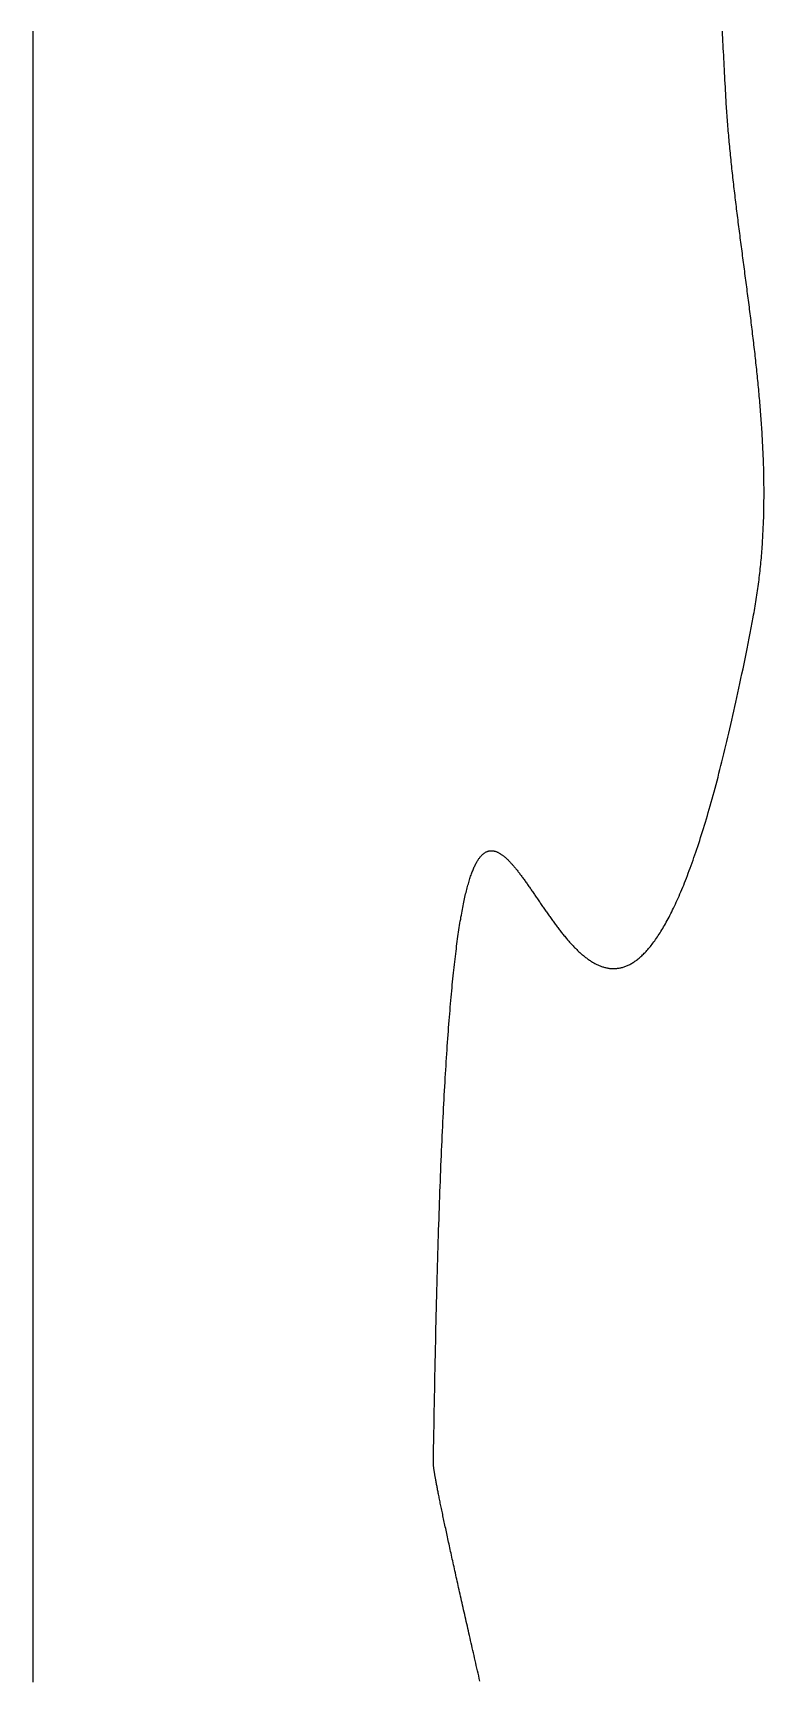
# Model space of a CAD drawing. Header units: metres. Extents: x -49 to 49, y -148 to 148.
# Drawn here: x -49.4 to -33.02, y 0 to 36.93 of the extents above; entities that cross this region are included whole.
import ezdxf

# ---------------------------------------------------------------- set-up
doc = ezdxf.new("R2010")
doc.units = ezdxf.units.M

msp = doc.modelspace()

# ---------------------------------------------------------------- linework, layer by layer
for points in [[(-49.402, 36.977), (-49.402, 36.927), (-49.402, 36.877), (-49.402, 36.827), (-49.402, 36.777), (-49.402, 36.727), (-49.402, 36.677), (-49.402, 36.627), (-49.402, 36.577), (-49.402, 36.527), (-49.402, 36.477), (-49.402, 36.427), (-49.402, 36.377), (-49.402, 36.327), (-49.402, 36.277), (-49.402, 36.227), (-49.402, 36.177), (-49.402, 36.127), (-49.402, 36.077), (-49.402, 36.027), (-49.402, 35.977), (-49.402, 35.927), (-49.402, 35.877), (-49.402, 35.827), (-49.402, 35.777), (-49.402, 35.727), (-49.402, 35.677), (-49.402, 35.627), (-49.402, 35.577), (-49.402, 35.527), (-49.402, 35.477), (-49.402, 35.427), (-49.402, 35.377), (-49.402, 35.327), (-49.402, 35.277), (-49.402, 35.227), (-49.402, 35.177), (-49.402, 35.127), (-49.402, 35.077), (-49.402, 35.027), (-49.402, 34.977), (-49.402, 34.927), (-49.402, 34.877), (-49.402, 34.827), (-49.402, 34.777), (-49.402, 34.727), (-49.402, 34.677), (-49.402, 34.627), (-49.402, 34.577), (-49.402, 34.527), (-49.402, 34.477), (-49.402, 34.427), (-49.402, 34.377), (-49.402, 34.327), (-49.402, 34.277), (-49.402, 34.227), (-49.402, 34.177), (-49.402, 34.127), (-49.402, 34.077), (-49.402, 34.027), (-49.402, 33.977), (-49.402, 33.927), (-49.402, 33.877), (-49.402, 33.827), (-49.402, 33.777), (-49.402, 33.727), (-49.402, 33.677), (-49.402, 33.627), (-49.402, 33.577), (-49.402, 33.527), (-49.402, 33.477), (-49.402, 33.427), (-49.402, 33.377), (-49.402, 33.327), (-49.402, 33.277), (-49.402, 33.227), (-49.402, 33.177), (-49.402, 33.127), (-49.402, 33.077), (-49.402, 33.027), (-49.402, 32.977), (-49.402, 32.927), (-49.402, 32.877), (-49.402, 32.827), (-49.402, 32.777), (-49.402, 32.727), (-49.402, 32.677), (-49.402, 32.627), (-49.402, 32.577), (-49.402, 32.527), (-49.402, 32.477), (-49.402, 32.427), (-49.402, 32.377), (-49.402, 32.327), (-49.402, 32.277), (-49.402, 32.227), (-49.402, 32.177), (-49.402, 32.127), (-49.402, 32.077), (-49.402, 32.027), (-49.402, 31.977), (-49.402, 31.927), (-49.402, 31.877), (-49.402, 31.827), (-49.402, 31.777), (-49.402, 31.727), (-49.402, 31.677), (-49.402, 31.627), (-49.402, 31.577), (-49.402, 31.527), (-49.402, 31.477), (-49.402, 31.427), (-49.402, 31.377), (-49.402, 31.327), (-49.402, 31.277), (-49.402, 31.227), (-49.402, 31.177), (-49.402, 31.127), (-49.402, 31.077), (-49.402, 31.027), (-49.402, 30.977), (-49.402, 30.927), (-49.402, 30.877), (-49.402, 30.827), (-49.402, 30.777), (-49.402, 30.727), (-49.402, 30.677), (-49.402, 30.627), (-49.402, 30.577), (-49.402, 30.527), (-49.402, 30.477), (-49.402, 30.427), (-49.402, 30.377), (-49.402, 30.327), (-49.402, 30.277), (-49.402, 30.227), (-49.402, 30.177), (-49.402, 30.127), (-49.402, 30.077), (-49.402, 30.027), (-49.402, 29.977), (-49.402, 29.927), (-49.402, 29.877), (-49.402, 29.827), (-49.402, 29.777), (-49.402, 29.727), (-49.402, 29.677), (-49.402, 29.627), (-49.402, 29.577), (-49.402, 29.527), (-49.402, 29.477), (-49.402, 29.427), (-49.402, 29.377), (-49.402, 29.327), (-49.402, 29.277), (-49.402, 29.227), (-49.402, 29.177), (-49.402, 29.127), (-49.402, 29.077), (-49.402, 29.027), (-49.402, 28.977), (-49.402, 28.927), (-49.402, 28.877), (-49.402, 28.827), (-49.402, 28.777), (-49.402, 28.727), (-49.402, 28.677), (-49.402, 28.627), (-49.402, 28.577), (-49.402, 28.527), (-49.402, 28.477), (-49.402, 28.427), (-49.402, 28.377), (-49.402, 28.327), (-49.402, 28.277), (-49.402, 28.227), (-49.402, 28.177), (-49.402, 28.127), (-49.402, 28.077), (-49.402, 28.027), (-49.402, 27.977), (-49.402, 27.927), (-49.402, 27.877), (-49.402, 27.827), (-49.402, 27.777), (-49.402, 27.727), (-49.402, 27.677), (-49.402, 27.627), (-49.402, 27.577), (-49.402, 27.527), (-49.402, 27.477), (-49.402, 27.427), (-49.402, 27.377), (-49.402, 27.327), (-49.402, 27.277), (-49.402, 27.227), (-49.402, 27.177), (-49.402, 27.127), (-49.402, 27.077), (-49.402, 27.027), (-49.402, 26.977), (-49.402, 26.927), (-49.402, 26.877), (-49.402, 26.827), (-49.402, 26.777), (-49.402, 26.727), (-49.402, 26.677), (-49.402, 26.626), (-49.402, 26.576), (-49.402, 26.526), (-49.402, 26.476), (-49.402, 26.426), (-49.402, 26.376), (-49.402, 26.326), (-49.402, 26.276), (-49.402, 26.226), (-49.402, 26.176), (-49.402, 26.126), (-49.402, 26.076), (-49.402, 26.026), (-49.402, 25.976), (-49.402, 25.926), (-49.402, 25.876), (-49.402, 25.826), (-49.402, 25.776), (-49.402, 25.726), (-49.402, 25.676), (-49.402, 25.626), (-49.402, 25.576), (-49.402, 25.526), (-49.402, 25.476), (-49.402, 25.426), (-49.402, 25.376), (-49.402, 25.326), (-49.402, 25.276), (-49.402, 25.226), (-49.402, 25.176), (-49.402, 25.126), (-49.402, 25.076), (-49.402, 25.026), (-49.402, 24.976), (-49.402, 24.926), (-49.402, 24.876), (-49.402, 24.826), (-49.402, 24.776), (-49.402, 24.726), (-49.402, 24.676), (-49.402, 24.626), (-49.402, 24.576), (-49.402, 24.526), (-49.402, 24.476), (-49.402, 24.426), (-49.402, 24.376), (-49.402, 24.326), (-49.402, 24.276), (-49.402, 24.226), (-49.402, 24.176), (-49.402, 24.126), (-49.402, 24.076), (-49.402, 24.026), (-49.402, 23.976), (-49.402, 23.926), (-49.402, 23.876), (-49.402, 23.826), (-49.402, 23.776), (-49.402, 23.726), (-49.402, 23.676), (-49.402, 23.626), (-49.402, 23.576), (-49.402, 23.526), (-49.402, 23.476), (-49.402, 23.426), (-49.402, 23.376), (-49.402, 23.326), (-49.402, 23.276), (-49.402, 23.226), (-49.402, 23.176), (-49.402, 23.126), (-49.402, 23.076), (-49.402, 23.026), (-49.402, 22.976), (-49.402, 22.926), (-49.402, 22.876), (-49.402, 22.826), (-49.402, 22.776), (-49.402, 22.726), (-49.402, 22.676), (-49.402, 22.626), (-49.402, 22.576), (-49.402, 22.526), (-49.402, 22.476), (-49.402, 22.426), (-49.402, 22.376), (-49.402, 22.326), (-49.402, 22.276), (-49.402, 22.226), (-49.402, 22.176), (-49.402, 22.126), (-49.402, 22.076), (-49.402, 22.026), (-49.402, 21.976), (-49.402, 21.926), (-49.402, 21.876), (-49.402, 21.826), (-49.402, 21.776), (-49.402, 21.726), (-49.402, 21.676), (-49.402, 21.626), (-49.402, 21.576), (-49.402, 21.526), (-49.402, 21.476), (-49.402, 21.426), (-49.402, 21.376), (-49.402, 21.326), (-49.402, 21.276), (-49.402, 21.226), (-49.402, 21.176), (-49.402, 21.126), (-49.402, 21.076), (-49.402, 21.026), (-49.402, 20.976), (-49.402, 20.926), (-49.402, 20.876), (-49.402, 20.826), (-49.402, 20.776), (-49.402, 20.726), (-49.402, 20.676), (-49.402, 20.626), (-49.402, 20.576), (-49.402, 20.526), (-49.402, 20.476), (-49.402, 20.426), (-49.402, 20.376), (-49.402, 20.326), (-49.402, 20.276), (-49.402, 20.226), (-49.402, 20.176), (-49.402, 20.126), (-49.402, 20.076), (-49.402, 20.026), (-49.402, 19.976), (-49.402, 19.926), (-49.402, 19.876), (-49.402, 19.826), (-49.402, 19.776), (-49.402, 19.726), (-49.402, 19.676), (-49.402, 19.626), (-49.402, 19.576), (-49.402, 19.526), (-49.402, 19.476), (-49.402, 19.426), (-49.402, 19.376), (-49.402, 19.326), (-49.402, 19.276), (-49.402, 19.226), (-49.402, 19.176), (-49.402, 19.126), (-49.402, 19.076), (-49.402, 19.026), (-49.402, 18.976), (-49.402, 18.926), (-49.402, 18.876), (-49.402, 18.826), (-49.402, 18.776), (-49.402, 18.726), (-49.402, 18.676), (-49.402, 18.626), (-49.402, 18.576), (-49.402, 18.526), (-49.402, 18.476), (-49.402, 18.426), (-49.402, 18.376), (-49.402, 18.326), (-49.402, 18.276), (-49.402, 18.226), (-49.402, 18.176), (-49.402, 18.126), (-49.402, 18.076), (-49.402, 18.026), (-49.402, 17.976), (-49.402, 17.926), (-49.402, 17.876), (-49.402, 17.826), (-49.402, 17.776), (-49.402, 17.726), (-49.402, 17.676), (-49.402, 17.626), (-49.402, 17.576), (-49.402, 17.526), (-49.402, 17.476), (-49.402, 17.426), (-49.402, 17.376), (-49.402, 17.326), (-49.402, 17.276), (-49.402, 17.226), (-49.402, 17.176), (-49.402, 17.126), (-49.402, 17.076), (-49.402, 17.026), (-49.402, 16.976), (-49.402, 16.926), (-49.402, 16.876), (-49.402, 16.826), (-49.402, 16.776), (-49.402, 16.726), (-49.402, 16.676), (-49.402, 16.626), (-49.402, 16.576), (-49.402, 16.526), (-49.402, 16.476), (-49.402, 16.426), (-49.402, 16.376), (-49.402, 16.326), (-49.402, 16.276), (-49.402, 16.226), (-49.402, 16.176), (-49.402, 16.126), (-49.402, 16.076), (-49.402, 16.026), (-49.402, 15.976), (-49.402, 15.926), (-49.402, 15.876), (-49.402, 15.826), (-49.402, 15.776), (-49.402, 15.726), (-49.402, 15.676), (-49.402, 15.626), (-49.402, 15.576), (-49.402, 15.526), (-49.402, 15.476), (-49.402, 15.426), (-49.402, 15.376), (-49.402, 15.326), (-49.402, 15.276), (-49.402, 15.226), (-49.402, 15.176), (-49.402, 15.126), (-49.402, 15.076), (-49.402, 15.026), (-49.402, 14.976), (-49.402, 14.926), (-49.402, 14.876), (-49.402, 14.826), (-49.402, 14.776), (-49.402, 14.726), (-49.402, 14.676), (-49.402, 14.626), (-49.402, 14.576), (-49.402, 14.526), (-49.402, 14.476), (-49.402, 14.426), (-49.402, 14.376), (-49.402, 14.326), (-49.402, 14.276), (-49.402, 14.226), (-49.402, 14.176), (-49.402, 14.126), (-49.402, 14.076), (-49.402, 14.026), (-49.402, 13.976), (-49.402, 13.926), (-49.402, 13.876), (-49.402, 13.826), (-49.402, 13.776), (-49.402, 13.726), (-49.402, 13.676), (-49.402, 13.626), (-49.402, 13.576), (-49.402, 13.526), (-49.402, 13.476), (-49.402, 13.426), (-49.402, 13.376), (-49.402, 13.326), (-49.402, 13.276), (-49.402, 13.226), (-49.402, 13.176), (-49.402, 13.126), (-49.402, 13.076), (-49.402, 13.026), (-49.402, 12.976), (-49.402, 12.926), (-49.402, 12.876), (-49.402, 12.826), (-49.402, 12.776), (-49.402, 12.726), (-49.402, 12.676), (-49.402, 12.626), (-49.402, 12.576), (-49.402, 12.526), (-49.402, 12.476), (-49.402, 12.426), (-49.402, 12.376), (-49.402, 12.326), (-49.402, 12.276), (-49.402, 12.226), (-49.402, 12.176), (-49.402, 12.126), (-49.402, 12.076), (-49.402, 12.026), (-49.402, 11.976), (-49.402, 11.926), (-49.402, 11.876), (-49.402, 11.826), (-49.402, 11.776), (-49.402, 11.726), (-49.402, 11.676), (-49.402, 11.626), (-49.402, 11.576), (-49.402, 11.526), (-49.402, 11.476), (-49.402, 11.426), (-49.402, 11.376), (-49.402, 11.326), (-49.402, 11.276), (-49.402, 11.226), (-49.402, 11.176), (-49.402, 11.126), (-49.402, 11.076), (-49.402, 11.026), (-49.402, 10.976), (-49.402, 10.926), (-49.402, 10.876), (-49.402, 10.826), (-49.402, 10.776), (-49.402, 10.726), (-49.402, 10.676), (-49.402, 10.626), (-49.402, 10.576), (-49.402, 10.526), (-49.402, 10.476), (-49.402, 10.426), (-49.402, 10.376), (-49.402, 10.326), (-49.402, 10.276), (-49.402, 10.226), (-49.402, 10.176), (-49.402, 10.126), (-49.402, 10.076), (-49.402, 10.026), (-49.402, 9.976), (-49.402, 9.926), (-49.402, 9.876), (-49.402, 9.826), (-49.402, 9.776), (-49.402, 9.726), (-49.402, 9.676), (-49.402, 9.626), (-49.402, 9.576), (-49.402, 9.526), (-49.402, 9.476), (-49.402, 9.426), (-49.402, 9.376), (-49.402, 9.326), (-49.402, 9.276), (-49.402, 9.226), (-49.402, 9.176), (-49.402, 9.126), (-49.402, 9.076), (-49.402, 9.026), (-49.402, 8.976), (-49.402, 8.926), (-49.402, 8.875), (-49.402, 8.825), (-49.402, 8.775), (-49.402, 8.725), (-49.402, 8.675), (-49.402, 8.625), (-49.402, 8.575), (-49.402, 8.525), (-49.402, 8.475), (-49.402, 8.425), (-49.402, 8.375), (-49.402, 8.325), (-49.402, 8.275), (-49.402, 8.225), (-49.402, 8.175), (-49.402, 8.125), (-49.402, 8.075), (-49.402, 8.025), (-49.402, 7.975), (-49.402, 7.925), (-49.402, 7.875), (-49.402, 7.825), (-49.402, 7.775), (-49.402, 7.725), (-49.402, 7.675), (-49.402, 7.625), (-49.402, 7.575), (-49.402, 7.525), (-49.402, 7.475), (-49.402, 7.425), (-49.402, 7.375), (-49.402, 7.325), (-49.402, 7.275), (-49.402, 7.225), (-49.402, 7.175), (-49.402, 7.125), (-49.402, 7.075), (-49.402, 7.025), (-49.402, 6.975), (-49.402, 6.925), (-49.402, 6.875), (-49.402, 6.825), (-49.402, 6.775), (-49.402, 6.725), (-49.402, 6.675), (-49.402, 6.625), (-49.402, 6.575), (-49.402, 6.525), (-49.402, 6.475), (-49.402, 6.425), (-49.402, 6.375), (-49.402, 6.325), (-49.402, 6.275), (-49.402, 6.225), (-49.402, 6.175), (-49.402, 6.125), (-49.402, 6.075), (-49.402, 6.025), (-49.402, 5.975), (-49.402, 5.925), (-49.402, 5.875), (-49.402, 5.825), (-49.402, 5.775), (-49.402, 5.725), (-49.402, 5.675), (-49.402, 5.625), (-49.402, 5.575), (-49.402, 5.525), (-49.402, 5.475), (-49.402, 5.425), (-49.402, 5.375), (-49.402, 5.325), (-49.402, 5.275), (-49.402, 5.225), (-49.402, 5.175), (-49.402, 5.125), (-49.402, 5.075), (-49.402, 5.025), (-49.402, 4.975), (-49.402, 4.925), (-49.402, 4.875), (-49.402, 4.825), (-49.402, 4.775), (-49.402, 4.725), (-49.402, 4.675), (-49.402, 4.625), (-49.402, 4.575), (-49.402, 4.525), (-49.402, 4.475), (-49.402, 4.425), (-49.402, 4.375), (-49.402, 4.325), (-49.402, 4.275), (-49.402, 4.225), (-49.402, 4.175), (-49.402, 4.125), (-49.402, 4.075), (-49.402, 4.025), (-49.402, 3.975), (-49.402, 3.925), (-49.402, 3.875), (-49.402, 3.825), (-49.402, 3.775), (-49.402, 3.725), (-49.402, 3.675), (-49.402, 3.625), (-49.402, 3.575), (-49.402, 3.525), (-49.402, 3.475), (-49.402, 3.425), (-49.402, 3.375), (-49.402, 3.325), (-49.402, 3.275), (-49.402, 3.225), (-49.402, 3.175), (-49.402, 3.125), (-49.402, 3.075), (-49.402, 3.025), (-49.402, 2.975), (-49.402, 2.925), (-49.402, 2.875), (-49.402, 2.825), (-49.402, 2.775), (-49.402, 2.725), (-49.402, 2.675), (-49.402, 2.625), (-49.402, 2.575), (-49.402, 2.525), (-49.402, 2.475), (-49.402, 2.425), (-49.402, 2.375), (-49.402, 2.325), (-49.402, 2.275), (-49.402, 2.225), (-49.402, 2.175), (-49.402, 2.125), (-49.402, 2.075), (-49.402, 2.025), (-49.402, 1.975), (-49.402, 1.925), (-49.402, 1.875), (-49.402, 1.825), (-49.402, 1.775), (-49.402, 1.725), (-49.402, 1.675), (-49.402, 1.625), (-49.402, 1.575), (-49.402, 1.525), (-49.402, 1.475), (-49.402, 1.425), (-49.402, 1.375), (-49.402, 1.325), (-49.402, 1.275), (-49.402, 1.225), (-49.402, 1.175), (-49.402, 1.125), (-49.402, 1.075), (-49.402, 1.025), (-49.402, 0.975), (-49.402, 0.925), (-49.402, 0.875), (-49.402, 0.825), (-49.402, 0.775), (-49.402, 0.725), (-49.402, 0.675), (-49.402, 0.625), (-49.402, 0.575), (-49.402, 0.525), (-49.402, 0.475), (-49.402, 0.425), (-49.402, 0.375), (-49.402, 0.325), (-49.402, 0.275), (-49.402, 0.225), (-49.402, 0.175), (-49.402, 0.125), (-49.402, 0.075), (-49.402, 0.025), (-49.402, -0.025)], [(-33.884, 35.637), (-33.888, 35.718), (-33.893, 35.799), (-33.897, 35.88), (-33.901, 35.96), (-33.905, 36.04), (-33.91, 36.12), (-33.914, 36.199), (-33.918, 36.278), (-33.922, 36.356), (-33.926, 36.435), (-33.931, 36.512), (-33.935, 36.59), (-33.939, 36.667), (-33.943, 36.744), (-33.947, 36.82), (-33.952, 36.896), (-33.956, 36.972)], [(-33.264, 23.845), (-33.255, 23.894), (-33.246, 23.943), (-33.237, 23.992), (-33.228, 24.041), (-33.22, 24.09), (-33.212, 24.139), (-33.204, 24.188), (-33.196, 24.237), (-33.188, 24.286), (-33.181, 24.335), (-33.174, 24.384), (-33.167, 24.433), (-33.16, 24.482), (-33.153, 24.531), (-33.147, 24.58), (-33.14, 24.63), (-33.134, 24.679), (-33.128, 24.728), (-33.122, 24.777), (-33.117, 24.826), (-33.111, 24.875), (-33.106, 24.925), (-33.101, 24.974), (-33.096, 25.023), (-33.091, 25.072), (-33.087, 25.122), (-33.082, 25.171), (-33.078, 25.22), (-33.074, 25.27), (-33.07, 25.319), (-33.066, 25.368), (-33.063, 25.418), (-33.059, 25.467), (-33.056, 25.516), (-33.053, 25.566), (-33.05, 25.615), (-33.047, 25.664), (-33.045, 25.714), (-33.042, 25.763), (-33.04, 25.813), (-33.038, 25.862), (-33.036, 25.911), (-33.034, 25.961), (-33.032, 26.01), (-33.03, 26.06), (-33.029, 26.109), (-33.028, 26.159), (-33.026, 26.208), (-33.025, 26.258), (-33.024, 26.307), (-33.024, 26.357), (-33.023, 26.406), (-33.023, 26.456), (-33.022, 26.506), (-33.022, 26.555), (-33.022, 26.605), (-33.022, 26.654), (-33.022, 26.704), (-33.022, 26.753), (-33.023, 26.803), (-33.023, 26.853), (-33.024, 26.902), (-33.025, 26.952), (-33.026, 27.002), (-33.027, 27.051), (-33.028, 27.101), (-33.029, 27.151), (-33.03, 27.2), (-33.032, 27.25), (-33.034, 27.3), (-33.035, 27.349), (-33.037, 27.399), (-33.039, 27.449), (-33.041, 27.498), (-33.043, 27.548), (-33.045, 27.598), (-33.048, 27.648), (-33.05, 27.697), (-33.053, 27.747), (-33.056, 27.797), (-33.058, 27.847), (-33.061, 27.896), (-33.064, 27.946), (-33.067, 27.996), (-33.07, 28.046), (-33.074, 28.096), (-33.077, 28.145), (-33.08, 28.195), (-33.084, 28.245), (-33.087, 28.295), (-33.091, 28.345), (-33.095, 28.394), (-33.099, 28.444), (-33.103, 28.494), (-33.107, 28.544), (-33.111, 28.594), (-33.115, 28.644), (-33.119, 28.694), (-33.124, 28.743), (-33.128, 28.793), (-33.132, 28.843), (-33.137, 28.893), (-33.142, 28.943), (-33.146, 28.993), (-33.151, 29.043), (-33.156, 29.093), (-33.161, 29.143), (-33.166, 29.192), (-33.171, 29.242), (-33.176, 29.292), (-33.181, 29.342), (-33.186, 29.392), (-33.192, 29.442), (-33.197, 29.492), (-33.202, 29.542), (-33.208, 29.592), (-33.213, 29.642), (-33.219, 29.692), (-33.224, 29.742), (-33.23, 29.792), (-33.236, 29.842), (-33.241, 29.892), (-33.247, 29.942), (-33.253, 29.992), (-33.259, 30.042), (-33.265, 30.092), (-33.271, 30.142), (-33.277, 30.192), (-33.283, 30.242), (-33.289, 30.292), (-33.295, 30.341), (-33.301, 30.391), (-33.307, 30.441), (-33.313, 30.491), (-33.32, 30.541), (-33.326, 30.591), (-33.332, 30.641), (-33.338, 30.691), (-33.345, 30.741), (-33.351, 30.792), (-33.358, 30.842), (-33.364, 30.892), (-33.37, 30.942), (-33.377, 30.992), (-33.383, 31.042), (-33.39, 31.092), (-33.396, 31.142), (-33.403, 31.192), (-33.409, 31.242), (-33.416, 31.292), (-33.422, 31.342), (-33.429, 31.392), (-33.436, 31.442), (-33.442, 31.492), (-33.449, 31.542), (-33.455, 31.592), (-33.462, 31.642), (-33.468, 31.692), (-33.475, 31.742), (-33.482, 31.792), (-33.488, 31.842), (-33.495, 31.892), (-33.501, 31.942), (-33.508, 31.992), (-33.514, 32.042), (-33.521, 32.092), (-33.528, 32.142), (-33.534, 32.192), (-33.541, 32.242), (-33.547, 32.292), (-33.554, 32.342), (-33.56, 32.392), (-33.566, 32.442), (-33.573, 32.492), (-33.579, 32.542), (-33.586, 32.592), (-33.592, 32.642), (-33.598, 32.692), (-33.605, 32.742), (-33.611, 32.792), (-33.617, 32.842), (-33.623, 32.892), (-33.63, 32.942), (-33.636, 32.992), (-33.642, 33.042), (-33.648, 33.092), (-33.654, 33.142), (-33.66, 33.192), (-33.666, 33.242), (-33.672, 33.292), (-33.678, 33.342), (-33.684, 33.392), (-33.69, 33.442), (-33.695, 33.492), (-33.701, 33.542), (-33.707, 33.592), (-33.713, 33.642), (-33.718, 33.692), (-33.724, 33.742), (-33.729, 33.792), (-33.735, 33.842), (-33.74, 33.892), (-33.745, 33.942), (-33.751, 33.992), (-33.756, 34.041), (-33.761, 34.091), (-33.766, 34.141), (-33.771, 34.191), (-33.776, 34.241), (-33.781, 34.291), (-33.786, 34.341), (-33.79, 34.391), (-33.795, 34.441), (-33.8, 34.491), (-33.804, 34.541), (-33.809, 34.59), (-33.813, 34.64), (-33.818, 34.69), (-33.822, 34.74), (-33.826, 34.79), (-33.83, 34.84), (-33.834, 34.89), (-33.838, 34.939), (-33.842, 34.989), (-33.846, 35.039), (-33.849, 35.089), (-33.853, 35.139), (-33.857, 35.189), (-33.86, 35.238), (-33.863, 35.288), (-33.867, 35.338), (-33.87, 35.388), (-33.873, 35.438), (-33.876, 35.487), (-33.879, 35.537), (-33.881, 35.587), (-33.884, 35.637)], [(-40.429, 4.878), (-40.426, 5.049), (-40.424, 5.219), (-40.421, 5.387), (-40.418, 5.554), (-40.416, 5.72), (-40.413, 5.885), (-40.41, 6.048), (-40.407, 6.21), (-40.404, 6.371), (-40.401, 6.53), (-40.398, 6.688), (-40.395, 6.845), (-40.392, 7), (-40.389, 7.154), (-40.386, 7.307), (-40.383, 7.459), (-40.379, 7.609), (-40.376, 7.758), (-40.373, 7.906), (-40.369, 8.052), (-40.366, 8.198), (-40.362, 8.342), (-40.359, 8.484), (-40.355, 8.626), (-40.351, 8.766), (-40.348, 8.905), (-40.344, 9.043), (-40.34, 9.18), (-40.336, 9.315), (-40.333, 9.449), (-40.329, 9.582), (-40.325, 9.714), (-40.321, 9.845), (-40.317, 9.974), (-40.313, 10.102), (-40.308, 10.23), (-40.304, 10.355), (-40.3, 10.48), (-40.296, 10.604), (-40.291, 10.726), (-40.287, 10.847), (-40.283, 10.967), (-40.278, 11.086), (-40.274, 11.204), (-40.269, 11.321), (-40.265, 11.436), (-40.26, 11.55), (-40.255, 11.664), (-40.251, 11.776), (-40.246, 11.887), (-40.241, 11.997), (-40.236, 12.105), (-40.231, 12.213), (-40.226, 12.32), (-40.221, 12.425), (-40.216, 12.53), (-40.211, 12.633), (-40.206, 12.735), (-40.201, 12.836), (-40.196, 12.936), (-40.19, 13.035), (-40.185, 13.133), (-40.18, 13.23), (-40.174, 13.326), (-40.169, 13.421), (-40.164, 13.515), (-40.158, 13.608), (-40.152, 13.699), (-40.147, 13.79), (-40.141, 13.88), (-40.136, 13.968), (-40.13, 14.056), (-40.124, 14.143), (-40.118, 14.228), (-40.112, 14.313), (-40.106, 14.396), (-40.1, 14.479), (-40.095, 14.561), (-40.088, 14.641), (-40.082, 14.721), (-40.076, 14.8), (-40.07, 14.878), (-40.064, 14.954), (-40.058, 15.03), (-40.051, 15.105), (-40.045, 15.179), (-40.039, 15.252), (-40.032, 15.324), (-40.026, 15.395), (-40.019, 15.466), (-40.013, 15.535), (-40.006, 15.603), (-39.999, 15.671), (-39.993, 15.737), (-39.986, 15.803), (-39.979, 15.868), (-39.972, 15.932), (-39.966, 15.994), (-39.959, 16.057), (-39.952, 16.118), (-39.945, 16.178), (-39.938, 16.238), (-39.931, 16.296), (-39.923, 16.354), (-39.916, 16.411), (-39.909, 16.467), (-39.902, 16.522), (-39.895, 16.576), (-39.887, 16.63), (-39.88, 16.682), (-39.872, 16.734), (-39.865, 16.785), (-39.857, 16.835), (-39.85, 16.885), (-39.842, 16.933), (-39.835, 16.981), (-39.827, 17.028), (-39.819, 17.074), (-39.812, 17.119), (-39.804, 17.164), (-39.796, 17.208), (-39.788, 17.251), (-39.78, 17.293), (-39.772, 17.334), (-39.764, 17.375), (-39.756, 17.415), (-39.748, 17.454), (-39.74, 17.492), (-39.732, 17.53), (-39.723, 17.567), (-39.715, 17.603), (-39.707, 17.639), (-39.698, 17.674), (-39.69, 17.708), (-39.682, 17.741), (-39.673, 17.774), (-39.665, 17.805), (-39.656, 17.837), (-39.647, 17.867), (-39.639, 17.897), (-39.63, 17.926), (-39.621, 17.954), (-39.613, 17.982), (-39.604, 18.009), (-39.595, 18.036), (-39.586, 18.061), (-39.577, 18.087), (-39.568, 18.111), (-39.559, 18.135), (-39.55, 18.158), (-39.541, 18.18), (-39.532, 18.202), (-39.523, 18.223), (-39.513, 18.244), (-39.504, 18.264), (-39.495, 18.283), (-39.485, 18.302), (-39.476, 18.32), (-39.467, 18.338), (-39.457, 18.355), (-39.448, 18.371), (-39.438, 18.387), (-39.428, 18.402), (-39.419, 18.416), (-39.409, 18.43), (-39.399, 18.444), (-39.39, 18.457), (-39.38, 18.469), (-39.37, 18.481), (-39.36, 18.492), (-39.35, 18.503), (-39.34, 18.513), (-39.33, 18.522), (-39.32, 18.531), (-39.31, 18.54), (-39.3, 18.548), (-39.29, 18.555), (-39.279, 18.562), (-39.269, 18.569), (-39.259, 18.575), (-39.249, 18.58), (-39.238, 18.585), (-39.228, 18.589), (-39.217, 18.593), (-39.207, 18.597), (-39.196, 18.6), (-39.186, 18.602), (-39.175, 18.604), (-39.164, 18.606), (-39.154, 18.607), (-39.143, 18.608), (-39.132, 18.608), (-39.121, 18.608), (-39.11, 18.607), (-39.099, 18.606), (-39.088, 18.605), (-39.078, 18.603), (-39.066, 18.6), (-39.055, 18.598), (-39.044, 18.594), (-39.033, 18.591), (-39.022, 18.587), (-39.011, 18.582), (-38.999, 18.578), (-38.988, 18.572), (-38.977, 18.567), (-38.965, 18.561), (-38.954, 18.555), (-38.942, 18.548), (-38.931, 18.541), (-38.919, 18.534), (-38.908, 18.526), (-38.896, 18.518), (-38.884, 18.509), (-38.873, 18.5), (-38.861, 18.491), (-38.849, 18.482), (-38.837, 18.472), (-38.825, 18.462), (-38.814, 18.452), (-38.802, 18.441), (-38.79, 18.43), (-38.778, 18.418), (-38.765, 18.407), (-38.753, 18.395), (-38.741, 18.383), (-38.729, 18.37), (-38.717, 18.357), (-38.705, 18.344), (-38.692, 18.331), (-38.68, 18.317), (-38.667, 18.303), (-38.655, 18.289), (-38.643, 18.275), (-38.63, 18.26), (-38.617, 18.246), (-38.605, 18.23), (-38.592, 18.215), (-38.58, 18.2), (-38.567, 18.184), (-38.554, 18.168), (-38.541, 18.152), (-38.529, 18.135), (-38.516, 18.118), (-38.503, 18.102), (-38.49, 18.085), (-38.477, 18.067), (-38.464, 18.05), (-38.451, 18.032), (-38.438, 18.015), (-38.425, 17.997), (-38.411, 17.979), (-38.398, 17.96), (-38.385, 17.942), (-38.372, 17.923), (-38.358, 17.905), (-38.345, 17.886), (-38.331, 17.867), (-38.318, 17.848), (-38.305, 17.828), (-38.291, 17.809), (-38.277, 17.79), (-38.264, 17.77), (-38.25, 17.75), (-38.236, 17.73), (-38.223, 17.71), (-38.209, 17.69), (-38.195, 17.67), (-38.181, 17.65), (-38.168, 17.63), (-38.154, 17.609), (-38.14, 17.589), (-38.126, 17.569), (-38.112, 17.548), (-38.098, 17.527), (-38.083, 17.507), (-38.069, 17.486), (-38.055, 17.465), (-38.041, 17.444), (-38.027, 17.423), (-38.012, 17.403), (-37.998, 17.382), (-37.984, 17.361), (-37.969, 17.34), (-37.955, 17.319), (-37.94, 17.298), (-37.926, 17.277), (-37.911, 17.256), (-37.897, 17.235), (-37.882, 17.214), (-37.867, 17.193), (-37.853, 17.172), (-37.838, 17.151), (-37.823, 17.13), (-37.808, 17.11), (-37.793, 17.089), (-37.778, 17.068), (-37.764, 17.047), (-37.749, 17.027), (-37.734, 17.006), (-37.718, 16.986), (-37.703, 16.965), (-37.688, 16.945), (-37.673, 16.924), (-37.658, 16.904), (-37.643, 16.884), (-37.627, 16.864), (-37.612, 16.844), (-37.597, 16.824), (-37.581, 16.805), (-37.566, 16.785), (-37.55, 16.765), (-37.535, 16.746), (-37.519, 16.727), (-37.504, 16.708), (-37.488, 16.689), (-37.472, 16.67), (-37.457, 16.651), (-37.441, 16.633), (-37.425, 16.614), (-37.409, 16.596), (-37.394, 16.578), (-37.378, 16.56), (-37.362, 16.542), (-37.346, 16.524), (-37.33, 16.507), (-37.314, 16.49), (-37.298, 16.473), (-37.282, 16.456), (-37.266, 16.439), (-37.249, 16.423), (-37.233, 16.407), (-37.217, 16.391), (-37.201, 16.375), (-37.184, 16.359), (-37.168, 16.344), (-37.152, 16.329), (-37.135, 16.314), (-37.119, 16.299), (-37.102, 16.285), (-37.086, 16.271), (-37.069, 16.257), (-37.052, 16.243), (-37.036, 16.23), (-37.019, 16.217), (-37.002, 16.204), (-36.986, 16.192), (-36.969, 16.18), (-36.952, 16.168), (-36.935, 16.156), (-36.918, 16.145), (-36.901, 16.134), (-36.884, 16.123), (-36.867, 16.112), (-36.85, 16.102), (-36.833, 16.092), (-36.816, 16.083), (-36.799, 16.074), (-36.782, 16.065), (-36.765, 16.057), (-36.747, 16.048), (-36.73, 16.041), (-36.713, 16.033), (-36.695, 16.026), (-36.678, 16.02), (-36.66, 16.013), (-36.643, 16.007), (-36.625, 16.002), (-36.608, 15.997), (-36.59, 15.992), (-36.573, 15.987), (-36.555, 15.983), (-36.537, 15.98), (-36.52, 15.977), (-36.502, 15.974), (-36.484, 15.971), (-36.466, 15.969), (-36.448, 15.968), (-36.43, 15.967), (-36.412, 15.966), (-36.394, 15.966), (-36.376, 15.966), (-36.358, 15.967), (-36.34, 15.968), (-36.322, 15.97), (-36.304, 15.972), (-36.286, 15.974), (-36.268, 15.977), (-36.249, 15.981), (-36.231, 15.984), (-36.213, 15.989), (-36.194, 15.994), (-36.176, 15.999), (-36.157, 16.005), (-36.139, 16.012), (-36.12, 16.019), (-36.102, 16.026), (-36.083, 16.034), (-36.065, 16.042), (-36.046, 16.051), (-36.027, 16.061), (-36.009, 16.071), (-35.99, 16.082), (-35.971, 16.093), (-35.952, 16.105), (-35.933, 16.117), (-35.914, 16.13), (-35.896, 16.143), (-35.877, 16.157), (-35.858, 16.172), (-35.839, 16.187), (-35.819, 16.203), (-35.8, 16.219), (-35.781, 16.236), (-35.762, 16.253), (-35.743, 16.271), (-35.724, 16.29), (-35.704, 16.31), (-35.685, 16.329), (-35.666, 16.35), (-35.646, 16.371), (-35.627, 16.393), (-35.607, 16.416), (-35.588, 16.439), (-35.568, 16.462), (-35.549, 16.487), (-35.529, 16.512), (-35.51, 16.538), (-35.49, 16.564), (-35.47, 16.591), (-35.451, 16.619), (-35.431, 16.647), (-35.411, 16.676), (-35.391, 16.706), (-35.371, 16.737), (-35.351, 16.768), (-35.332, 16.8), (-35.312, 16.832), (-35.292, 16.865), (-35.272, 16.899), (-35.251, 16.934), (-35.231, 16.97), (-35.211, 17.006), (-35.191, 17.043), (-35.171, 17.08), (-35.151, 17.119), (-35.13, 17.158), (-35.11, 17.198), (-35.09, 17.239), (-35.069, 17.28), (-35.049, 17.322), (-35.029, 17.365), (-35.008, 17.409), (-34.988, 17.454), (-34.967, 17.499), (-34.946, 17.545), (-34.926, 17.592), (-34.905, 17.64), (-34.885, 17.688), (-34.864, 17.737), (-34.843, 17.788), (-34.822, 17.839), (-34.802, 17.89), (-34.781, 17.943), (-34.76, 17.996), (-34.739, 18.051), (-34.718, 18.106), (-34.697, 18.162), (-34.676, 18.219), (-34.655, 18.276), (-34.634, 18.335), (-34.613, 18.394), (-34.592, 18.455), (-34.57, 18.516), (-34.549, 18.578), (-34.528, 18.641), (-34.507, 18.705), (-34.485, 18.769), (-34.464, 18.835), (-34.443, 18.901), (-34.421, 18.969), (-34.4, 19.037), (-34.378, 19.106), (-34.357, 19.177), (-34.335, 19.248), (-34.314, 19.32), (-34.292, 19.393), (-34.271, 19.467), (-34.249, 19.542), (-34.227, 19.617), (-34.206, 19.694), (-34.184, 19.772), (-34.162, 19.851), (-34.14, 19.93), (-34.118, 20.011), (-34.096, 20.093), (-34.075, 20.175), (-34.053, 20.259), (-34.031, 20.343), (-34.009, 20.429), (-33.987, 20.516), (-33.964, 20.603), (-33.942, 20.692), (-33.92, 20.782), (-33.898, 20.872), (-33.876, 20.964), (-33.854, 21.057), (-33.831, 21.15), (-33.809, 21.245), (-33.787, 21.341), (-33.764, 21.438), (-33.742, 21.536), (-33.719, 21.635), (-33.697, 21.735), (-33.674, 21.836), (-33.652, 21.938), (-33.629, 22.042), (-33.607, 22.146), (-33.584, 22.251), (-33.561, 22.358), (-33.539, 22.466), (-33.516, 22.574), (-33.493, 22.684), (-33.47, 22.795), (-33.448, 22.907), (-33.425, 23.02), (-33.402, 23.135), (-33.379, 23.25), (-33.356, 23.367), (-33.333, 23.485), (-33.31, 23.603), (-33.287, 23.723), (-33.264, 23.845)], [(-39.388, -0.003), (-39.401, 0.056), (-39.414, 0.115), (-39.428, 0.173), (-39.441, 0.231), (-39.454, 0.289), (-39.468, 0.346), (-39.481, 0.403), (-39.494, 0.46), (-39.507, 0.517), (-39.52, 0.574), (-39.532, 0.63), (-39.545, 0.686), (-39.558, 0.742), (-39.571, 0.797), (-39.583, 0.852), (-39.596, 0.907), (-39.608, 0.962), (-39.621, 1.017), (-39.633, 1.071), (-39.645, 1.125), (-39.657, 1.178), (-39.669, 1.232), (-39.681, 1.285), (-39.693, 1.337), (-39.705, 1.39), (-39.717, 1.442), (-39.729, 1.494), (-39.741, 1.546), (-39.752, 1.597), (-39.764, 1.648), (-39.775, 1.699), (-39.787, 1.749), (-39.798, 1.799), (-39.809, 1.849), (-39.82, 1.899), (-39.831, 1.948), (-39.842, 1.997), (-39.853, 2.045), (-39.864, 2.094), (-39.875, 2.142), (-39.885, 2.189), (-39.896, 2.236), (-39.906, 2.283), (-39.917, 2.33), (-39.927, 2.376), (-39.937, 2.422), (-39.947, 2.468), (-39.957, 2.513), (-39.967, 2.558), (-39.977, 2.603), (-39.987, 2.647), (-39.997, 2.691), (-40.006, 2.734), (-40.016, 2.777), (-40.025, 2.82), (-40.035, 2.863), (-40.044, 2.905), (-40.053, 2.946), (-40.062, 2.988), (-40.071, 3.029), (-40.08, 3.069), (-40.089, 3.11), (-40.097, 3.149), (-40.106, 3.189), (-40.114, 3.228), (-40.123, 3.267), (-40.131, 3.305), (-40.139, 3.343), (-40.147, 3.381), (-40.155, 3.418), (-40.163, 3.454), (-40.171, 3.491), (-40.179, 3.527), (-40.186, 3.562), (-40.194, 3.597), (-40.201, 3.632), (-40.208, 3.666), (-40.215, 3.7), (-40.222, 3.734), (-40.229, 3.767), (-40.236, 3.8), (-40.243, 3.832), (-40.25, 3.864), (-40.256, 3.895), (-40.262, 3.926), (-40.269, 3.957), (-40.275, 3.987), (-40.281, 4.016), (-40.287, 4.045), (-40.293, 4.074), (-40.299, 4.103), (-40.304, 4.13), (-40.31, 4.158), (-40.315, 4.185), (-40.32, 4.211), (-40.325, 4.237), (-40.33, 4.263), (-40.335, 4.288), (-40.34, 4.313), (-40.345, 4.337), (-40.349, 4.361), (-40.354, 4.384), (-40.358, 4.407), (-40.362, 4.429), (-40.366, 4.451), (-40.37, 4.472), (-40.374, 4.493), (-40.378, 4.514), (-40.382, 4.534), (-40.385, 4.553), (-40.388, 4.572), (-40.392, 4.59), (-40.395, 4.608), (-40.398, 4.626), (-40.4, 4.643), (-40.403, 4.659), (-40.406, 4.675), (-40.408, 4.69), (-40.41, 4.705), (-40.413, 4.72), (-40.415, 4.733), (-40.417, 4.747), (-40.418, 4.76), (-40.42, 4.772), (-40.421, 4.784), (-40.423, 4.795), (-40.424, 4.806), (-40.425, 4.816), (-40.426, 4.825), (-40.427, 4.834), (-40.428, 4.843), (-40.428, 4.851), (-40.429, 4.859), (-40.429, 4.865), (-40.429, 4.872), (-40.429, 4.878)]]:
    msp.add_lwpolyline(points)

doc.saveas('drawing.dxf')
